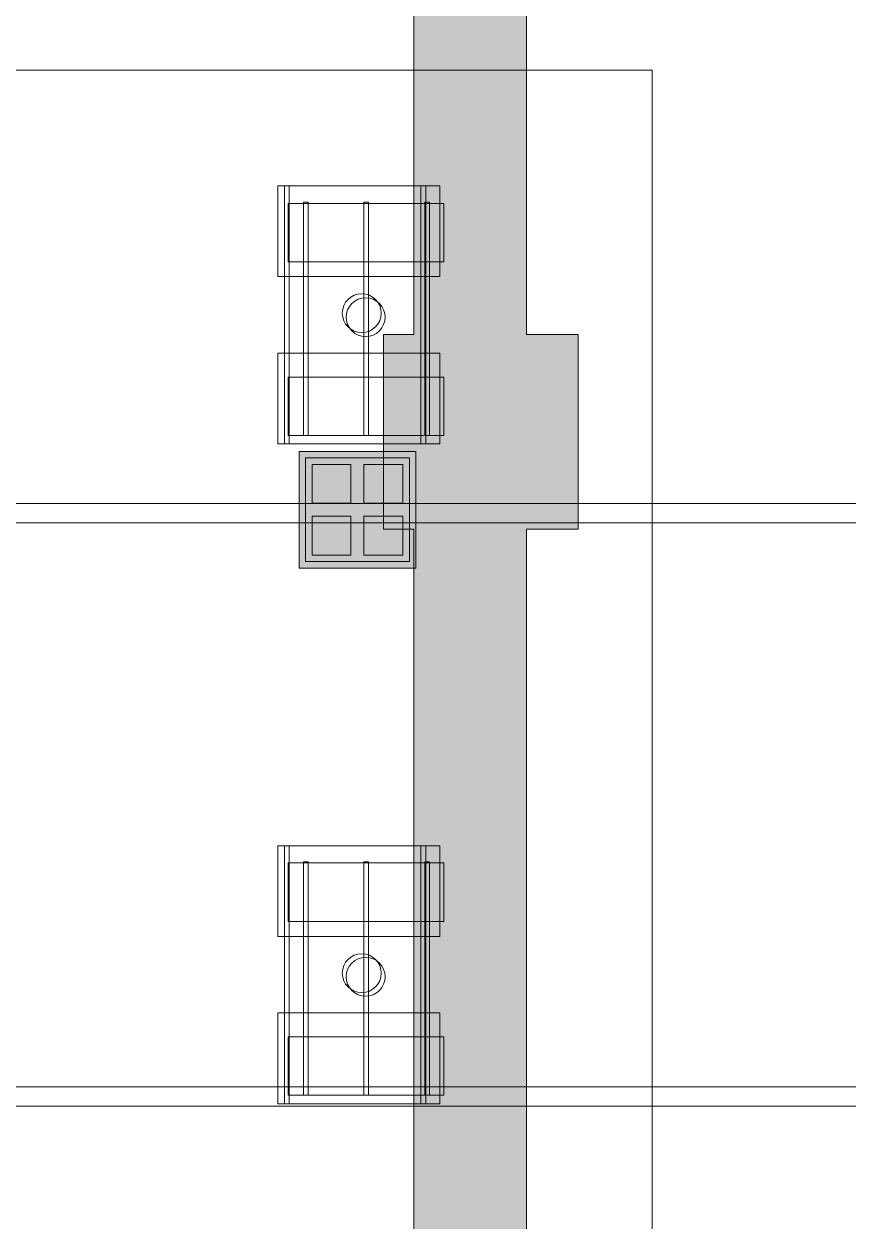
# Model space of a CAD drawing. Header units: inches. Extents: x -10671 to 1761, y -674 to 7170.
# Drawn here: x -2281.1 to -2027, y 518.8 to 888.2 of the extents above; entities that cross this region are included whole.
import ezdxf

# ---------------------------------------------------------------- set-up
doc = ezdxf.new("R2010")
doc.units = ezdxf.units.IN
doc.header["$LTSCALE"] = 19.2
doc.header["$MEASUREMENT"] = 0
for name, color, linetype, lineweight, true_color in [('DWG-bldg-utility box', 3, 'Continuous', 18, 0x00ff00), ('PDF', 6, 'Continuous', 5, 0xff00ff), ('Venue-Ceiling-HVAC', 7, 'Continuous', 5, 0xbbbbbb), ('Venue-Rigging Steel-High', 7, 'Continuous', 5, 0x800000)]:
    doc.layers.add(name, color=color, linetype=linetype, lineweight=lineweight, true_color=true_color)
for name, color, linetype, lineweight in [('Venue-Ceiling-Lights', 7, 'Continuous', 5), ('Venue-Ceiling-Lights Circuits', 7, 'Continuous', 5), ('Venue-Floor Pockets', 7, 'Continuous', 5)]:
    doc.layers.add(name, color=color, linetype=linetype, lineweight=lineweight)

# ---------------------------------------------------------------- blocks, each defined once
blk = doc.blocks.new('FLOORBOX')
at = {"layer": 'Venue-Floor Pockets', "linetype": 'Continuous', "lineweight": 0, "true_color": 0xaaaaaa}
blk.add_hatch(color=253, dxfattribs=at).paths.add_polyline_path([(-18, 18), (18, 18), (18, -18), (-18, -18)])
at = {"layer": 'Venue-Floor Pockets', "linetype": 'Continuous', "lineweight": 0, "true_color": 0xbbbbbb}
blk.add_hatch(color=9, dxfattribs=at).paths.add_polyline_path([(-16, 16), (16, 16), (16, -16), (-16, -16)])
at = {"layer": 'Venue-Floor Pockets', "linetype": 'Continuous', "lineweight": 0, "true_color": 0xdddddd}
for points in [[(-14, 14), (-2, 14), (-2, 2), (-14, 2)], [(2, 14), (14, 14), (14, 2), (2, 2)], [(-14, -2), (-2, -2), (-2, -14), (-14, -14)], [(2, -2), (14, -2), (14, -14), (2, -14)]]:
    blk.add_hatch(color=254, dxfattribs=at).paths.add_polyline_path(points)
at = {"layer": 'Venue-Floor Pockets', "color": 7, "linetype": 'Continuous', "lineweight": 5, "flags": 128}
for points in [[(-18, 18), (18, 18), (18, -18), (-18, -18)], [(-16, 16), (16, 16), (16, -16), (-16, -16)], [(-14, 14), (-2, 14), (-2, 2), (-14, 2)], [(2, 14), (14, 14), (14, 2), (2, 2)], [(-14, -2), (-2, -2), (-2, -14), (-14, -14)], [(2, -2), (14, -2), (14, -14), (2, -14)]]:
    blk.add_lwpolyline(points, close=True, dxfattribs=at)
blk = doc.blocks.new('Group-2000-1')
at = {"layer": 'PDF'}
for points, invisible_edges in [([(-2181.75, 797.7, 398), (-2180.74, 801.03, 398), (-2179.08, 802.69, 398), (-2181.75, 797.7, 398)], 15), ([(-2176.92, 791.82, 398), (-2181.75, 797.7, 398), (-2179.08, 802.69, 398), (-2176.92, 791.82, 398)], 15), ([(-2179.08, 802.69, 388), (-2180.74, 801.03, 388), (-2181.75, 797.7, 388), (-2179.08, 802.69, 388)], 15), ([(-2179.08, 802.69, 388), (-2181.75, 797.7, 388), (-2176.92, 791.82, 388), (-2179.08, 802.69, 388)], 15), ([(-2180.74, 801.03, 398), (-2179.99, 801.94, 398), (-2179.08, 802.69, 398), (-2180.74, 801.03, 398)], 12), ([(-2179.08, 802.69, 388), (-2179.99, 801.94, 388), (-2180.74, 801.03, 388), (-2179.08, 802.69, 388)], 12), ([(-2179.08, 802.69, 398), (-2178.04, 803.24, 398), (-2176.92, 803.59, 398), (-2179.08, 802.69, 398)], 12), ([(-2179.08, 802.69, 398), (-2176.92, 803.59, 398), (-2174.58, 803.59, 398), (-2179.08, 802.69, 398)], 15), ([(-2179.08, 802.69, 398), (-2174.58, 803.59, 398), (-2171.5, 801.94, 398), (-2179.08, 802.69, 398)], 15), ([(-2176.92, 803.59, 388), (-2178.04, 803.24, 388), (-2179.08, 802.69, 388), (-2176.92, 803.59, 388)], 12), ([(-2174.58, 803.59, 388), (-2176.92, 803.59, 388), (-2179.08, 802.69, 388), (-2174.58, 803.59, 388)], 15), ([(-2171.5, 801.94, 388), (-2174.58, 803.59, 388), (-2179.08, 802.69, 388), (-2171.5, 801.94, 388)], 15), ([(-2179.08, 802.69, 398), (-2171.5, 801.94, 398), (-2169.86, 796.53, 398), (-2179.08, 802.69, 398)], 15), ([(-2179.08, 802.69, 398), (-2169.86, 796.53, 398), (-2176.92, 791.82, 398), (-2179.08, 802.69, 398)], 15), ([(-2179.08, 802.69, 388), (-2176.92, 791.82, 388), (-2169.86, 796.53, 388), (-2179.08, 802.69, 388)], 15), ([(-2169.86, 796.53, 388), (-2171.5, 801.94, 388), (-2179.08, 802.69, 388), (-2169.86, 796.53, 388)], 15), ([(-2176.92, 803.59, 398), (-2175.75, 803.7, 398), (-2174.58, 803.59, 398), (-2176.92, 803.59, 398)], 12), ([(-2174.58, 803.59, 388), (-2175.75, 803.7, 388), (-2176.92, 803.59, 388), (-2174.58, 803.59, 388)], 12), ([(-2174.58, 803.59, 398), (-2173.45, 803.24, 398), (-2171.5, 801.94, 398), (-2174.58, 803.59, 398)], 14), ([(-2171.5, 801.94, 388), (-2173.45, 803.24, 388), (-2174.58, 803.59, 388), (-2171.5, 801.94, 388)], 13), ([(-2173.45, 803.24, 398), (-2172.41, 802.69, 398), (-2171.5, 801.94, 398), (-2173.45, 803.24, 398)], 12), ([(-2171.5, 801.94, 388), (-2172.41, 802.69, 388), (-2173.45, 803.24, 388), (-2171.5, 801.94, 388)], 12), ([(-2171.5, 801.94, 398), (-2170.76, 801.03, 398), (-2169.86, 798.87, 398), (-2171.5, 801.94, 398)], 14), ([(-2171.5, 801.94, 398), (-2169.86, 798.87, 398), (-2169.86, 796.53, 398), (-2171.5, 801.94, 398)], 15), ([(-2169.86, 798.87, 388), (-2170.76, 801.03, 388), (-2171.5, 801.94, 388), (-2169.86, 798.87, 388)], 13), ([(-2169.86, 796.53, 388), (-2169.86, 798.87, 388), (-2171.5, 801.94, 388), (-2169.86, 796.53, 388)], 15), ([(-2181.75, 797.7, 398), (-2181.63, 798.87, 398), (-2180.74, 801.03, 398), (-2181.75, 797.7, 398)], 14), ([(-2180.74, 801.03, 388), (-2181.63, 798.87, 388), (-2181.75, 797.7, 388), (-2180.74, 801.03, 388)], 13), ([(-2181.63, 798.87, 398), (-2181.29, 800, 398), (-2180.74, 801.03, 398), (-2181.63, 798.87, 398)], 12), ([(-2180.74, 801.03, 388), (-2181.29, 800, 388), (-2181.63, 798.87, 388), (-2180.74, 801.03, 388)], 12), ([(-2170.76, 801.03, 398), (-2170.2, 800, 398), (-2169.86, 798.87, 398), (-2170.76, 801.03, 398)], 12), ([(-2169.86, 798.87, 388), (-2170.2, 800, 388), (-2170.76, 801.03, 388), (-2169.86, 798.87, 388)], 12), ([(-2169.86, 798.87, 398), (-2169.75, 797.7, 398), (-2169.86, 796.53, 398), (-2169.86, 798.87, 398)], 12), ([(-2169.86, 796.53, 388), (-2169.75, 797.7, 388), (-2169.86, 798.87, 388), (-2169.86, 796.53, 388)], 12), ([(-2181.29, 795.4, 398), (-2181.63, 796.53, 398), (-2181.75, 797.7, 398), (-2181.29, 795.4, 398)], 12), ([(-2180.74, 794.37, 398), (-2181.29, 795.4, 398), (-2181.75, 797.7, 398), (-2180.74, 794.37, 398)], 14), ([(-2176.92, 791.82, 398), (-2180.74, 794.37, 398), (-2181.75, 797.7, 398), (-2176.92, 791.82, 398)], 15), ([(-2181.75, 797.7, 388), (-2181.63, 796.53, 388), (-2181.29, 795.4, 388), (-2181.75, 797.7, 388)], 12), ([(-2181.75, 797.7, 388), (-2181.29, 795.4, 388), (-2180.74, 794.37, 388), (-2181.75, 797.7, 388)], 13), ([(-2181.75, 797.7, 388), (-2180.74, 794.37, 388), (-2176.92, 791.82, 388), (-2181.75, 797.7, 388)], 15), ([(-2179.08, 792.71, 398), (-2179.99, 793.46, 398), (-2180.74, 794.37, 398), (-2179.08, 792.71, 398)], 12), ([(-2176.92, 791.82, 398), (-2179.08, 792.71, 398), (-2180.74, 794.37, 398), (-2176.92, 791.82, 398)], 15), ([(-2180.74, 794.37, 388), (-2179.99, 793.46, 388), (-2179.08, 792.71, 388), (-2180.74, 794.37, 388)], 12), ([(-2180.74, 794.37, 388), (-2179.08, 792.71, 388), (-2176.92, 791.82, 388), (-2180.74, 794.37, 388)], 15), ([(-2169.86, 796.53, 398), (-2171.5, 793.46, 398), (-2176.92, 791.82, 398), (-2169.86, 796.53, 398)], 15), ([(-2176.92, 791.82, 388), (-2171.5, 793.46, 388), (-2169.86, 796.53, 388), (-2176.92, 791.82, 388)], 15), ([(-2169.86, 796.53, 398), (-2170.76, 794.37, 398), (-2171.5, 793.46, 398), (-2169.86, 796.53, 398)], 13), ([(-2171.5, 793.46, 388), (-2170.76, 794.37, 388), (-2169.86, 796.53, 388), (-2171.5, 793.46, 388)], 14), ([(-2169.86, 796.53, 398), (-2170.2, 795.4, 398), (-2170.76, 794.37, 398), (-2169.86, 796.53, 398)], 12), ([(-2170.76, 794.37, 388), (-2170.2, 795.4, 388), (-2169.86, 796.53, 388), (-2170.76, 794.37, 388)], 12), ([(-2176.92, 791.82, 398), (-2178.04, 792.16, 398), (-2179.08, 792.71, 398), (-2176.92, 791.82, 398)], 12), ([(-2179.08, 792.71, 388), (-2178.04, 792.16, 388), (-2176.92, 791.82, 388), (-2179.08, 792.71, 388)], 12), ([(-2171.5, 793.46, 398), (-2174.58, 791.82, 398), (-2176.92, 791.82, 398), (-2171.5, 793.46, 398)], 15), ([(-2176.92, 791.82, 388), (-2174.58, 791.82, 388), (-2171.5, 793.46, 388), (-2176.92, 791.82, 388)], 15), ([(-2174.58, 791.82, 398), (-2175.75, 791.7, 398), (-2176.92, 791.82, 398), (-2174.58, 791.82, 398)], 12), ([(-2176.92, 791.82, 388), (-2175.75, 791.7, 388), (-2174.58, 791.82, 388), (-2176.92, 791.82, 388)], 12), ([(-2171.5, 793.46, 398), (-2173.45, 792.16, 398), (-2174.58, 791.82, 398), (-2171.5, 793.46, 398)], 13), ([(-2174.58, 791.82, 388), (-2173.45, 792.16, 388), (-2171.5, 793.46, 388), (-2174.58, 791.82, 388)], 14), ([(-2171.5, 793.46, 398), (-2172.41, 792.71, 398), (-2173.45, 792.16, 398), (-2171.5, 793.46, 398)], 12), ([(-2173.45, 792.16, 388), (-2172.41, 792.71, 388), (-2171.5, 793.46, 388), (-2173.45, 792.16, 388)], 12)]:
    blk.add_3dface(points, dxfattribs=dict(at, invisible_edges=invisible_edges))
for points in [[(-2180.74, 801.03, 388), (-2180.74, 801.03, 398), (-2179.99, 801.94, 398), (-2179.99, 801.94, 388)], [(-2179.99, 801.94, 388), (-2179.99, 801.94, 398), (-2179.08, 802.69, 398), (-2179.08, 802.69, 388)], [(-2179.08, 802.69, 388), (-2179.08, 802.69, 398), (-2178.04, 803.24, 398), (-2178.04, 803.24, 388)], [(-2178.04, 803.24, 388), (-2178.04, 803.24, 398), (-2176.92, 803.59, 398), (-2176.92, 803.59, 388)], [(-2176.92, 803.59, 388), (-2176.92, 803.59, 398), (-2175.75, 803.7, 398), (-2175.75, 803.7, 388)], [(-2175.75, 803.7, 388), (-2175.75, 803.7, 398), (-2174.58, 803.59, 398), (-2174.58, 803.59, 388)], [(-2174.58, 803.59, 388), (-2174.58, 803.59, 398), (-2173.45, 803.24, 398), (-2173.45, 803.24, 388)], [(-2173.45, 803.24, 388), (-2173.45, 803.24, 398), (-2172.41, 802.69, 398), (-2172.41, 802.69, 388)], [(-2172.41, 802.69, 388), (-2172.41, 802.69, 398), (-2171.5, 801.94, 398), (-2171.5, 801.94, 388)], [(-2171.5, 801.94, 388), (-2171.5, 801.94, 398), (-2170.76, 801.03, 398), (-2170.76, 801.03, 388)], [(-2181.75, 797.7, 388), (-2181.75, 797.7, 398), (-2181.63, 798.87, 398), (-2181.63, 798.87, 388)], [(-2181.63, 798.87, 388), (-2181.63, 798.87, 398), (-2181.29, 800, 398), (-2181.29, 800, 388)], [(-2181.29, 800, 388), (-2181.29, 800, 398), (-2180.74, 801.03, 398), (-2180.74, 801.03, 388)], [(-2170.76, 801.03, 388), (-2170.76, 801.03, 398), (-2170.2, 800, 398), (-2170.2, 800, 388)], [(-2170.2, 800, 388), (-2170.2, 800, 398), (-2169.86, 798.87, 398), (-2169.86, 798.87, 388)], [(-2169.86, 798.87, 388), (-2169.86, 798.87, 398), (-2169.75, 797.7, 398), (-2169.75, 797.7, 388)], [(-2181.63, 796.53, 388), (-2181.63, 796.53, 398), (-2181.75, 797.7, 398), (-2181.75, 797.7, 388)], [(-2181.29, 795.4, 388), (-2181.29, 795.4, 398), (-2181.63, 796.53, 398), (-2181.63, 796.53, 388)], [(-2180.74, 794.37, 388), (-2180.74, 794.37, 398), (-2181.29, 795.4, 398), (-2181.29, 795.4, 388)], [(-2179.99, 793.46, 388), (-2179.99, 793.46, 398), (-2180.74, 794.37, 398), (-2180.74, 794.37, 388)], [(-2170.76, 794.37, 388), (-2170.76, 794.37, 398), (-2171.5, 793.46, 398), (-2171.5, 793.46, 388)], [(-2170.2, 795.4, 388), (-2170.2, 795.4, 398), (-2170.76, 794.37, 398), (-2170.76, 794.37, 388)], [(-2169.86, 796.53, 388), (-2169.86, 796.53, 398), (-2170.2, 795.4, 398), (-2170.2, 795.4, 388)], [(-2169.75, 797.7, 388), (-2169.75, 797.7, 398), (-2169.86, 796.53, 398), (-2169.86, 796.53, 388)], [(-2179.08, 792.71, 388), (-2179.08, 792.71, 398), (-2179.99, 793.46, 398), (-2179.99, 793.46, 388)], [(-2178.04, 792.16, 388), (-2178.04, 792.16, 398), (-2179.08, 792.71, 398), (-2179.08, 792.71, 388)], [(-2176.92, 791.82, 388), (-2176.92, 791.82, 398), (-2178.04, 792.16, 398), (-2178.04, 792.16, 388)], [(-2175.75, 791.7, 388), (-2175.75, 791.7, 398), (-2176.92, 791.82, 398), (-2176.92, 791.82, 388)], [(-2174.58, 791.82, 388), (-2174.58, 791.82, 398), (-2175.75, 791.7, 398), (-2175.75, 791.7, 388)], [(-2173.45, 792.16, 388), (-2173.45, 792.16, 398), (-2174.58, 791.82, 398), (-2174.58, 791.82, 388)], [(-2172.41, 792.71, 388), (-2172.41, 792.71, 398), (-2173.45, 792.16, 398), (-2173.45, 792.16, 388)], [(-2171.5, 793.46, 388), (-2171.5, 793.46, 398), (-2172.41, 792.71, 398), (-2172.41, 792.71, 388)]]:
    blk.add_3dface(points, dxfattribs=at)
blk = doc.blocks.new('Group-2001-1')
at = {"layer": 'PDF'}
for points in [[(-2199.62, 832.8, 393.91), (-2199.62, 832.8, 397.91), (-2151.62, 832.8, 397.91), (-2151.62, 832.8, 393.91)], [(-2199.62, 814.8, 393.91), (-2199.62, 814.8, 397.91), (-2199.62, 832.8, 397.91), (-2199.62, 832.8, 393.91)], [(-2151.62, 832.8, 397.91), (-2199.62, 832.8, 397.91), (-2199.62, 814.8, 397.91), (-2151.62, 814.8, 397.91)], [(-2151.62, 814.8, 393.91), (-2199.62, 814.8, 393.91), (-2199.62, 832.8, 393.91), (-2151.62, 832.8, 393.91)], [(-2151.62, 832.8, 393.91), (-2151.62, 832.8, 397.91), (-2151.62, 814.8, 397.91), (-2151.62, 814.8, 393.91)], [(-2151.62, 814.8, 393.91), (-2151.62, 814.8, 397.91), (-2199.62, 814.8, 397.91), (-2199.62, 814.8, 393.91)]]:
    blk.add_3dface(points, dxfattribs=at)
blk = doc.blocks.new('Group-2002-1')
at = {"layer": 'PDF'}
for points in [[(-2157.52, 833.2, 397.97), (-2157.52, 833.2, 398.97), (-2156.02, 833.2, 398.97), (-2156.02, 833.2, 397.97)], [(-2157.52, 761.2, 397.97), (-2157.52, 761.2, 398.97), (-2157.52, 833.2, 398.97), (-2157.52, 833.2, 397.97)], [(-2156.02, 833.2, 398.97), (-2157.52, 833.2, 398.97), (-2157.52, 761.2, 398.97), (-2156.02, 761.2, 398.97)], [(-2156.02, 761.2, 397.97), (-2157.52, 761.2, 397.97), (-2157.52, 833.2, 397.97), (-2156.02, 833.2, 397.97)], [(-2156.02, 833.2, 397.97), (-2156.02, 833.2, 398.97), (-2156.02, 761.2, 398.97), (-2156.02, 761.2, 397.97)], [(-2156.02, 761.2, 397.97), (-2156.02, 761.2, 398.97), (-2157.52, 761.2, 398.97), (-2157.52, 761.2, 397.97)]]:
    blk.add_3dface(points, dxfattribs=at)
blk = doc.blocks.new('Group-2003-1')
at = {"layer": 'PDF'}
for points in [[(-2176.34, 833.2, 397.97), (-2176.34, 833.2, 398.97), (-2174.84, 833.2, 398.97), (-2174.84, 833.2, 397.97)], [(-2176.34, 761.2, 397.97), (-2176.34, 761.2, 398.97), (-2176.34, 833.2, 398.97), (-2176.34, 833.2, 397.97)], [(-2174.84, 833.2, 398.97), (-2176.34, 833.2, 398.97), (-2176.34, 761.2, 398.97), (-2174.84, 761.2, 398.97)], [(-2174.84, 761.2, 397.97), (-2176.34, 761.2, 397.97), (-2176.34, 833.2, 397.97), (-2174.84, 833.2, 397.97)], [(-2174.84, 833.2, 397.97), (-2174.84, 833.2, 398.97), (-2174.84, 761.2, 398.97), (-2174.84, 761.2, 397.97)], [(-2174.84, 761.2, 397.97), (-2174.84, 761.2, 398.97), (-2176.34, 761.2, 398.97), (-2176.34, 761.2, 397.97)]]:
    blk.add_3dface(points, dxfattribs=at)
blk = doc.blocks.new('Group-2004-1')
at = {"layer": 'PDF'}
for points in [[(-2194.93, 833.2, 397.97), (-2194.93, 833.2, 398.97), (-2193.43, 833.2, 398.97), (-2193.43, 833.2, 397.97)], [(-2194.93, 761.2, 397.97), (-2194.93, 761.2, 398.97), (-2194.93, 833.2, 398.97), (-2194.93, 833.2, 397.97)], [(-2193.43, 833.2, 398.97), (-2194.93, 833.2, 398.97), (-2194.93, 761.2, 398.97), (-2193.43, 761.2, 398.97)], [(-2193.43, 761.2, 397.97), (-2194.93, 761.2, 397.97), (-2194.93, 833.2, 397.97), (-2193.43, 833.2, 397.97)], [(-2193.43, 833.2, 397.97), (-2193.43, 833.2, 398.97), (-2193.43, 761.2, 398.97), (-2193.43, 761.2, 397.97)], [(-2193.43, 761.2, 397.97), (-2193.43, 761.2, 398.97), (-2194.93, 761.2, 398.97), (-2194.93, 761.2, 397.97)]]:
    blk.add_3dface(points, dxfattribs=at)
blk = doc.blocks.new('Group-2005-1')
at = {"layer": 'PDF'}
for points in [[(-2199.62, 779.17, 393.91), (-2199.62, 779.17, 397.91), (-2151.62, 779.17, 397.91), (-2151.62, 779.17, 393.91)], [(-2199.62, 761.17, 393.91), (-2199.62, 761.17, 397.91), (-2199.62, 779.17, 397.91), (-2199.62, 779.17, 393.91)], [(-2151.62, 779.17, 397.91), (-2199.62, 779.17, 397.91), (-2199.62, 761.17, 397.91), (-2151.62, 761.17, 397.91)], [(-2151.62, 761.17, 393.91), (-2199.62, 761.17, 393.91), (-2199.62, 779.17, 393.91), (-2151.62, 779.17, 393.91)], [(-2151.62, 779.17, 393.91), (-2151.62, 779.17, 397.91), (-2151.62, 761.17, 397.91), (-2151.62, 761.17, 393.91)], [(-2151.62, 761.17, 393.91), (-2151.62, 761.17, 397.91), (-2199.62, 761.17, 397.91), (-2199.62, 761.17, 393.91)]]:
    blk.add_3dface(points, dxfattribs=at)
blk = doc.blocks.new('Group-2006-1')
at = {"layer": 'PDF'}
for name in ['Group-2001-1', 'Group-2004-1', 'Group-2003-1', 'Group-2002-1', 'Group-2000-1', 'Group-2005-1']:
    blk.add_blockref(name, (0, 0), dxfattribs=at)
blk = doc.blocks.new('Group-2007-1')
at = {"layer": 'PDF'}
for points, invisible_edges in [([(-2174.58, 600.09, 388), (-2179.08, 599.19, 388), (-2181.29, 596.5, 388), (-2174.58, 600.09, 388)], 15), ([(-2180.74, 590.87, 388), (-2174.58, 600.09, 388), (-2181.29, 596.5, 388), (-2180.74, 590.87, 388)], 15), ([(-2181.29, 596.5, 398), (-2180.74, 597.54, 398), (-2179.08, 599.19, 398), (-2181.29, 596.5, 398)], 14), ([(-2180.74, 590.87, 398), (-2181.29, 596.5, 398), (-2179.08, 599.19, 398), (-2180.74, 590.87, 398)], 15), ([(-2179.08, 599.19, 388), (-2180.74, 597.54, 388), (-2181.29, 596.5, 388), (-2179.08, 599.19, 388)], 13), ([(-2180.74, 590.87, 388), (-2171.5, 589.96, 388), (-2174.58, 600.09, 388), (-2180.74, 590.87, 388)], 15), ([(-2180.74, 597.54, 398), (-2179.99, 598.45, 398), (-2179.08, 599.19, 398), (-2180.74, 597.54, 398)], 12), ([(-2179.08, 599.19, 398), (-2169.86, 593.03, 398), (-2180.74, 590.87, 398), (-2179.08, 599.19, 398)], 15), ([(-2179.08, 599.19, 388), (-2179.99, 598.45, 388), (-2180.74, 597.54, 388), (-2179.08, 599.19, 388)], 12), ([(-2179.08, 599.19, 398), (-2178.04, 599.75, 398), (-2176.92, 600.09, 398), (-2179.08, 599.19, 398)], 12), ([(-2179.08, 599.19, 398), (-2176.92, 600.09, 398), (-2174.58, 600.09, 398), (-2179.08, 599.19, 398)], 15), ([(-2179.08, 599.19, 398), (-2174.58, 600.09, 398), (-2171.5, 598.45, 398), (-2179.08, 599.19, 398)], 15), ([(-2176.92, 600.09, 388), (-2178.04, 599.75, 388), (-2179.08, 599.19, 388), (-2176.92, 600.09, 388)], 12), ([(-2174.58, 600.09, 388), (-2176.92, 600.09, 388), (-2179.08, 599.19, 388), (-2174.58, 600.09, 388)], 15), ([(-2179.08, 599.19, 398), (-2171.5, 598.45, 398), (-2169.86, 593.03, 398), (-2179.08, 599.19, 398)], 15), ([(-2176.92, 600.09, 398), (-2175.75, 600.2, 398), (-2174.58, 600.09, 398), (-2176.92, 600.09, 398)], 12), ([(-2174.58, 600.09, 388), (-2175.75, 600.2, 388), (-2176.92, 600.09, 388), (-2174.58, 600.09, 388)], 12), ([(-2174.58, 600.09, 398), (-2173.45, 599.75, 398), (-2171.5, 598.45, 398), (-2174.58, 600.09, 398)], 14), ([(-2171.5, 598.45, 388), (-2173.45, 599.75, 388), (-2174.58, 600.09, 388), (-2171.5, 598.45, 388)], 13), ([(-2169.86, 595.38, 388), (-2171.5, 598.45, 388), (-2174.58, 600.09, 388), (-2169.86, 595.38, 388)], 15), ([(-2171.5, 589.96, 388), (-2169.86, 595.38, 388), (-2174.58, 600.09, 388), (-2171.5, 589.96, 388)], 15), ([(-2173.45, 599.75, 398), (-2172.41, 599.19, 398), (-2171.5, 598.45, 398), (-2173.45, 599.75, 398)], 12), ([(-2171.5, 598.45, 388), (-2172.41, 599.19, 388), (-2173.45, 599.75, 388), (-2171.5, 598.45, 388)], 12), ([(-2171.5, 598.45, 398), (-2170.76, 597.54, 398), (-2169.86, 595.38, 398), (-2171.5, 598.45, 398)], 14), ([(-2171.5, 598.45, 398), (-2169.86, 595.38, 398), (-2169.86, 593.03, 398), (-2171.5, 598.45, 398)], 15), ([(-2169.86, 595.38, 388), (-2170.76, 597.54, 388), (-2171.5, 598.45, 388), (-2169.86, 595.38, 388)], 13), ([(-2181.75, 594.2, 398), (-2181.63, 595.38, 398), (-2181.29, 596.5, 398), (-2181.75, 594.2, 398)], 12), ([(-2180.74, 590.87, 398), (-2181.75, 594.2, 398), (-2181.29, 596.5, 398), (-2180.74, 590.87, 398)], 15), ([(-2181.29, 596.5, 388), (-2181.63, 595.38, 388), (-2181.75, 594.2, 388), (-2181.29, 596.5, 388)], 12), ([(-2181.29, 596.5, 388), (-2181.75, 594.2, 388), (-2180.74, 590.87, 388), (-2181.29, 596.5, 388)], 15), ([(-2171.5, 589.96, 388), (-2169.86, 593.03, 388), (-2169.86, 595.38, 388), (-2171.5, 589.96, 388)], 15), ([(-2170.76, 597.54, 398), (-2170.2, 596.5, 398), (-2169.86, 595.38, 398), (-2170.76, 597.54, 398)], 12), ([(-2169.86, 595.38, 388), (-2170.2, 596.5, 388), (-2170.76, 597.54, 388), (-2169.86, 595.38, 388)], 12), ([(-2169.86, 595.38, 398), (-2169.75, 594.2, 398), (-2169.86, 593.03, 398), (-2169.86, 595.38, 398)], 12), ([(-2169.86, 593.03, 388), (-2169.75, 594.2, 388), (-2169.86, 595.38, 388), (-2169.86, 593.03, 388)], 12), ([(-2181.29, 591.91, 398), (-2181.63, 593.03, 398), (-2181.75, 594.2, 398), (-2181.29, 591.91, 398)], 12), ([(-2180.74, 590.87, 398), (-2181.29, 591.91, 398), (-2181.75, 594.2, 398), (-2180.74, 590.87, 398)], 14), ([(-2181.75, 594.2, 388), (-2181.63, 593.03, 388), (-2181.29, 591.91, 388), (-2181.75, 594.2, 388)], 12), ([(-2181.75, 594.2, 388), (-2181.29, 591.91, 388), (-2180.74, 590.87, 388), (-2181.75, 594.2, 388)], 13), ([(-2169.86, 593.03, 398), (-2176.92, 588.32, 398), (-2180.74, 590.87, 398), (-2169.86, 593.03, 398)], 15), ([(-2169.86, 593.03, 398), (-2171.5, 589.96, 398), (-2176.92, 588.32, 398), (-2169.86, 593.03, 398)], 15), ([(-2169.86, 593.03, 398), (-2170.76, 590.87, 398), (-2171.5, 589.96, 398), (-2169.86, 593.03, 398)], 13), ([(-2171.5, 589.96, 388), (-2170.76, 590.87, 388), (-2169.86, 593.03, 388), (-2171.5, 589.96, 388)], 14), ([(-2169.86, 593.03, 398), (-2170.2, 591.91, 398), (-2170.76, 590.87, 398), (-2169.86, 593.03, 398)], 12), ([(-2170.76, 590.87, 388), (-2170.2, 591.91, 388), (-2169.86, 593.03, 388), (-2170.76, 590.87, 388)], 12), ([(-2179.08, 589.22, 398), (-2179.99, 589.96, 398), (-2180.74, 590.87, 398), (-2179.08, 589.22, 398)], 12), ([(-2176.92, 588.32, 398), (-2179.08, 589.22, 398), (-2180.74, 590.87, 398), (-2176.92, 588.32, 398)], 15), ([(-2180.74, 590.87, 388), (-2179.99, 589.96, 388), (-2179.08, 589.22, 388), (-2180.74, 590.87, 388)], 12), ([(-2180.74, 590.87, 388), (-2179.08, 589.22, 388), (-2176.92, 588.32, 388), (-2180.74, 590.87, 388)], 15), ([(-2180.74, 590.87, 388), (-2176.92, 588.32, 388), (-2171.5, 589.96, 388), (-2180.74, 590.87, 388)], 15), ([(-2176.92, 588.32, 398), (-2178.04, 588.66, 398), (-2179.08, 589.22, 398), (-2176.92, 588.32, 398)], 12), ([(-2179.08, 589.22, 388), (-2178.04, 588.66, 388), (-2176.92, 588.32, 388), (-2179.08, 589.22, 388)], 12), ([(-2171.5, 589.96, 398), (-2174.58, 588.32, 398), (-2176.92, 588.32, 398), (-2171.5, 589.96, 398)], 15), ([(-2176.92, 588.32, 388), (-2174.58, 588.32, 388), (-2171.5, 589.96, 388), (-2176.92, 588.32, 388)], 15), ([(-2174.58, 588.32, 398), (-2175.75, 588.2, 398), (-2176.92, 588.32, 398), (-2174.58, 588.32, 398)], 12), ([(-2176.92, 588.32, 388), (-2175.75, 588.2, 388), (-2174.58, 588.32, 388), (-2176.92, 588.32, 388)], 12), ([(-2171.5, 589.96, 398), (-2173.45, 588.66, 398), (-2174.58, 588.32, 398), (-2171.5, 589.96, 398)], 13), ([(-2174.58, 588.32, 388), (-2173.45, 588.66, 388), (-2171.5, 589.96, 388), (-2174.58, 588.32, 388)], 14), ([(-2171.5, 589.96, 398), (-2172.41, 589.22, 398), (-2173.45, 588.66, 398), (-2171.5, 589.96, 398)], 12), ([(-2173.45, 588.66, 388), (-2172.41, 589.22, 388), (-2171.5, 589.96, 388), (-2173.45, 588.66, 388)], 12)]:
    blk.add_3dface(points, dxfattribs=dict(at, invisible_edges=invisible_edges))
for points in [[(-2180.74, 597.54, 388), (-2180.74, 597.54, 398), (-2179.99, 598.45, 398), (-2179.99, 598.45, 388)], [(-2179.99, 598.45, 388), (-2179.99, 598.45, 398), (-2179.08, 599.19, 398), (-2179.08, 599.19, 388)], [(-2179.08, 599.19, 388), (-2179.08, 599.19, 398), (-2178.04, 599.75, 398), (-2178.04, 599.75, 388)], [(-2178.04, 599.75, 388), (-2178.04, 599.75, 398), (-2176.92, 600.09, 398), (-2176.92, 600.09, 388)], [(-2176.92, 600.09, 388), (-2176.92, 600.09, 398), (-2175.75, 600.2, 398), (-2175.75, 600.2, 388)], [(-2175.75, 600.2, 388), (-2175.75, 600.2, 398), (-2174.58, 600.09, 398), (-2174.58, 600.09, 388)], [(-2174.58, 600.09, 388), (-2174.58, 600.09, 398), (-2173.45, 599.75, 398), (-2173.45, 599.75, 388)], [(-2173.45, 599.75, 388), (-2173.45, 599.75, 398), (-2172.41, 599.19, 398), (-2172.41, 599.19, 388)], [(-2172.41, 599.19, 388), (-2172.41, 599.19, 398), (-2171.5, 598.45, 398), (-2171.5, 598.45, 388)], [(-2171.5, 598.45, 388), (-2171.5, 598.45, 398), (-2170.76, 597.54, 398), (-2170.76, 597.54, 388)], [(-2181.75, 594.2, 388), (-2181.75, 594.2, 398), (-2181.63, 595.38, 398), (-2181.63, 595.38, 388)], [(-2181.63, 595.38, 388), (-2181.63, 595.38, 398), (-2181.29, 596.5, 398), (-2181.29, 596.5, 388)], [(-2181.29, 596.5, 388), (-2181.29, 596.5, 398), (-2180.74, 597.54, 398), (-2180.74, 597.54, 388)], [(-2170.76, 597.54, 388), (-2170.76, 597.54, 398), (-2170.2, 596.5, 398), (-2170.2, 596.5, 388)], [(-2170.2, 596.5, 388), (-2170.2, 596.5, 398), (-2169.86, 595.38, 398), (-2169.86, 595.38, 388)], [(-2169.86, 595.38, 388), (-2169.86, 595.38, 398), (-2169.75, 594.2, 398), (-2169.75, 594.2, 388)], [(-2181.63, 593.03, 388), (-2181.63, 593.03, 398), (-2181.75, 594.2, 398), (-2181.75, 594.2, 388)], [(-2181.29, 591.91, 388), (-2181.29, 591.91, 398), (-2181.63, 593.03, 398), (-2181.63, 593.03, 388)], [(-2180.74, 590.87, 388), (-2180.74, 590.87, 398), (-2181.29, 591.91, 398), (-2181.29, 591.91, 388)], [(-2170.2, 591.91, 388), (-2170.2, 591.91, 398), (-2170.76, 590.87, 398), (-2170.76, 590.87, 388)], [(-2169.86, 593.03, 388), (-2169.86, 593.03, 398), (-2170.2, 591.91, 398), (-2170.2, 591.91, 388)], [(-2169.75, 594.2, 388), (-2169.75, 594.2, 398), (-2169.86, 593.03, 398), (-2169.86, 593.03, 388)], [(-2179.99, 589.96, 388), (-2179.99, 589.96, 398), (-2180.74, 590.87, 398), (-2180.74, 590.87, 388)], [(-2179.08, 589.22, 388), (-2179.08, 589.22, 398), (-2179.99, 589.96, 398), (-2179.99, 589.96, 388)], [(-2178.04, 588.66, 388), (-2178.04, 588.66, 398), (-2179.08, 589.22, 398), (-2179.08, 589.22, 388)], [(-2176.92, 588.32, 388), (-2176.92, 588.32, 398), (-2178.04, 588.66, 398), (-2178.04, 588.66, 388)], [(-2175.75, 588.2, 388), (-2175.75, 588.2, 398), (-2176.92, 588.32, 398), (-2176.92, 588.32, 388)], [(-2174.58, 588.32, 388), (-2174.58, 588.32, 398), (-2175.75, 588.2, 398), (-2175.75, 588.2, 388)], [(-2173.45, 588.66, 388), (-2173.45, 588.66, 398), (-2174.58, 588.32, 398), (-2174.58, 588.32, 388)], [(-2172.41, 589.22, 388), (-2172.41, 589.22, 398), (-2173.45, 588.66, 398), (-2173.45, 588.66, 388)], [(-2171.5, 589.96, 388), (-2171.5, 589.96, 398), (-2172.41, 589.22, 398), (-2172.41, 589.22, 388)], [(-2170.76, 590.87, 388), (-2170.76, 590.87, 398), (-2171.5, 589.96, 398), (-2171.5, 589.96, 388)]]:
    blk.add_3dface(points, dxfattribs=at)
blk = doc.blocks.new('Group-2008-1')
at = {"layer": 'PDF'}
for points in [[(-2199.62, 629.31, 393.91), (-2199.62, 629.31, 397.91), (-2151.62, 629.31, 397.91), (-2151.62, 629.31, 393.91)], [(-2199.62, 611.31, 393.91), (-2199.62, 611.31, 397.91), (-2199.62, 629.31, 397.91), (-2199.62, 629.31, 393.91)], [(-2151.62, 629.31, 397.91), (-2199.62, 629.31, 397.91), (-2199.62, 611.31, 397.91), (-2151.62, 611.31, 397.91)], [(-2151.62, 611.31, 393.91), (-2199.62, 611.31, 393.91), (-2199.62, 629.31, 393.91), (-2151.62, 629.31, 393.91)], [(-2151.62, 629.31, 393.91), (-2151.62, 629.31, 397.91), (-2151.62, 611.31, 397.91), (-2151.62, 611.31, 393.91)], [(-2151.62, 611.31, 393.91), (-2151.62, 611.31, 397.91), (-2199.62, 611.31, 397.91), (-2199.62, 611.31, 393.91)]]:
    blk.add_3dface(points, dxfattribs=at)
blk = doc.blocks.new('Group-2009-1')
at = {"layer": 'PDF'}
for points in [[(-2157.52, 629.7, 397.97), (-2157.52, 629.7, 398.97), (-2156.02, 629.7, 398.97), (-2156.02, 629.7, 397.97)], [(-2157.52, 557.7, 397.97), (-2157.52, 557.7, 398.97), (-2157.52, 629.7, 398.97), (-2157.52, 629.7, 397.97)], [(-2156.02, 629.7, 398.97), (-2157.52, 629.7, 398.97), (-2157.52, 557.7, 398.97), (-2156.02, 557.7, 398.97)], [(-2156.02, 557.7, 397.97), (-2157.52, 557.7, 397.97), (-2157.52, 629.7, 397.97), (-2156.02, 629.7, 397.97)], [(-2156.02, 629.7, 397.97), (-2156.02, 629.7, 398.97), (-2156.02, 557.7, 398.97), (-2156.02, 557.7, 397.97)], [(-2156.02, 557.7, 397.97), (-2156.02, 557.7, 398.97), (-2157.52, 557.7, 398.97), (-2157.52, 557.7, 397.97)]]:
    blk.add_3dface(points, dxfattribs=at)
blk = doc.blocks.new('Group-2010-1')
at = {"layer": 'PDF'}
for points in [[(-2176.34, 629.7, 397.97), (-2176.34, 629.7, 398.97), (-2174.84, 629.7, 398.97), (-2174.84, 629.7, 397.97)], [(-2176.34, 557.7, 397.97), (-2176.34, 557.7, 398.97), (-2176.34, 629.7, 398.97), (-2176.34, 629.7, 397.97)], [(-2174.84, 629.7, 398.97), (-2176.34, 629.7, 398.97), (-2176.34, 557.7, 398.97), (-2174.84, 557.7, 398.97)], [(-2174.84, 557.7, 397.97), (-2176.34, 557.7, 397.97), (-2176.34, 629.7, 397.97), (-2174.84, 629.7, 397.97)], [(-2174.84, 629.7, 397.97), (-2174.84, 629.7, 398.97), (-2174.84, 557.7, 398.97), (-2174.84, 557.7, 397.97)], [(-2174.84, 557.7, 397.97), (-2174.84, 557.7, 398.97), (-2176.34, 557.7, 398.97), (-2176.34, 557.7, 397.97)]]:
    blk.add_3dface(points, dxfattribs=at)
blk = doc.blocks.new('Group-2011-1')
at = {"layer": 'PDF'}
for points in [[(-2194.93, 629.7, 397.97), (-2194.93, 629.7, 398.97), (-2193.43, 629.7, 398.97), (-2193.43, 629.7, 397.97)], [(-2194.93, 557.7, 397.97), (-2194.93, 557.7, 398.97), (-2194.93, 629.7, 398.97), (-2194.93, 629.7, 397.97)], [(-2193.43, 629.7, 398.97), (-2194.93, 629.7, 398.97), (-2194.93, 557.7, 398.97), (-2193.43, 557.7, 398.97)], [(-2193.43, 557.7, 397.97), (-2194.93, 557.7, 397.97), (-2194.93, 629.7, 397.97), (-2193.43, 629.7, 397.97)], [(-2193.43, 629.7, 397.97), (-2193.43, 629.7, 398.97), (-2193.43, 557.7, 398.97), (-2193.43, 557.7, 397.97)], [(-2193.43, 557.7, 397.97), (-2193.43, 557.7, 398.97), (-2194.93, 557.7, 398.97), (-2194.93, 557.7, 397.97)]]:
    blk.add_3dface(points, dxfattribs=at)
blk = doc.blocks.new('Group-2012-1')
at = {"layer": 'PDF'}
for points in [[(-2199.62, 575.68, 393.91), (-2199.62, 575.68, 397.91), (-2151.62, 575.68, 397.91), (-2151.62, 575.68, 393.91)], [(-2199.62, 557.68, 393.91), (-2199.62, 557.68, 397.91), (-2199.62, 575.68, 397.91), (-2199.62, 575.68, 393.91)], [(-2151.62, 575.68, 397.91), (-2199.62, 575.68, 397.91), (-2199.62, 557.68, 397.91), (-2151.62, 557.68, 397.91)], [(-2151.62, 557.68, 393.91), (-2199.62, 557.68, 393.91), (-2199.62, 575.68, 393.91), (-2151.62, 575.68, 393.91)], [(-2151.62, 575.68, 393.91), (-2151.62, 575.68, 397.91), (-2151.62, 557.68, 397.91), (-2151.62, 557.68, 393.91)], [(-2151.62, 557.68, 393.91), (-2151.62, 557.68, 397.91), (-2199.62, 557.68, 397.91), (-2199.62, 557.68, 393.91)]]:
    blk.add_3dface(points, dxfattribs=at)
blk = doc.blocks.new('Group-2013-1')
at = {"layer": 'PDF'}
for name in ['Group-2008-1', 'Group-2011-1', 'Group-2010-1', 'Group-2009-1', 'Group-2007-1', 'Group-2012-1']:
    blk.add_blockref(name, (0, 0), dxfattribs=at)
blk = doc.blocks.new('Group-2791-1')
at = {"layer": 'Venue-Ceiling-Lights', "color": 7, "linetype": 'Continuous', "lineweight": 5, "flags": 128}
for points in [[(-2202.86, 634.63), (-2152.86, 634.63), (-2152.86, 606.63), (-2202.86, 606.63)], [(-2200.81, 634.63), (-2199.31, 634.63), (-2199.31, 555.04), (-2200.81, 555.04)], [(-2158.71, 634.63), (-2157.21, 634.63), (-2157.21, 555.04), (-2158.71, 555.04)], [(-2202.86, 583.04), (-2152.86, 583.04), (-2152.86, 555.04), (-2202.86, 555.04)]]:
    blk.add_lwpolyline(points, close=True, dxfattribs=at)
at = {"layer": 'Venue-Ceiling-Lights', "color": 7, "linetype": 'Continuous', "lineweight": 5}
blk.add_circle((-2176.94, 595.33), 6, dxfattribs=at)
blk = doc.blocks.new('Group-2800-1')
at = {"layer": 'Venue-Ceiling-Lights', "color": 7, "linetype": 'Continuous', "lineweight": 5, "flags": 128}
for points in [[(-2202.86, 838.22), (-2152.86, 838.22), (-2152.86, 810.22), (-2202.86, 810.22)], [(-2200.81, 838.22), (-2199.31, 838.22), (-2199.31, 758.63), (-2200.81, 758.63)], [(-2158.71, 838.22), (-2157.21, 838.22), (-2157.21, 758.63), (-2158.71, 758.63)], [(-2202.86, 786.63), (-2152.86, 786.63), (-2152.86, 758.63), (-2202.86, 758.63)]]:
    blk.add_lwpolyline(points, close=True, dxfattribs=at)
at = {"layer": 'Venue-Ceiling-Lights', "color": 7, "linetype": 'Continuous', "lineweight": 5}
blk.add_circle((-2176.94, 798.93), 6, dxfattribs=at)

msp = doc.modelspace()

# ---------------------------------------------------------------- hatches: boundary and pattern name
at = {"layer": 'Venue-Ceiling-HVAC', "linetype": 'Continuous', "lineweight": 0, "true_color": 0xbbbbbb}
msp.add_hatch(color=9, dxfattribs=at).paths.add_polyline_path([(-1836.11, 2454.48), (-2126.04, 2454.48), (-2126.15, 2455.26), (-2160.93, 2455.26), (-2160.93, 2347.72), (-2170.23, 2347.72), (-2170.23, 2287.72), (-2160.93, 2287.72), (-2160.93, 1797.51), (-2170.23, 1797.52), (-2170.23, 1737.52), (-2160.93, 1737.52), (-2160.93, 1323.14), (-2170.23, 1323.14), (-2170.23, 1263.11), (-2160.93, 1263.11), (-2160.93, 792.32), (-2170.23, 792.32), (-2170.23, 732.32), (-2160.91, 732.32), (-2160.91, 231.08), (-2171.09, 231.08), (-2171.09, 171.08), (-2111.09, 171.08), (-2111.09, 231.08), (-2126.1, 231.08), (-2126.1, 732.32), (-2110.23, 732.32), (-2110.23, 792.32), (-2126.16, 792.32), (-2126.16, 1263.2), (-2110.22, 1263.2), (-2110.23, 1323.11), (-2126.16, 1323.11), (-2126.16, 1737.57), (-2110.16, 1737.57), (-2110.16, 1797.57), (-2126.16, 1797.57), (-2126.16, 2287.72), (-2110.23, 2287.72), (-2110.23, 2347.72), (-2126.16, 2347.72), (-2126.16, 2419.7), (-1836.11, 2419.71)])

# ---------------------------------------------------------------- linework, layer by layer
at = {"layer": 'Venue-Ceiling-HVAC', "flags": 128}
msp.add_lwpolyline([(-2160.93, 1737.52), (-2160.93, 1323.14), (-2170.23, 1323.14), (-2170.23, 1263.11), (-2160.93, 1263.11), (-2160.93, 792.32), (-2170.23, 792.32), (-2170.23, 732.32), (-2160.91, 732.32), (-2160.91, 231.08), (-2171.09, 231.08), (-2171.09, 171.08), (-2111.09, 171.08), (-2111.09, 231.08), (-2126.1, 231.08), (-2126.1, 732.32), (-2110.23, 732.32), (-2110.23, 792.32), (-2126.16, 792.32), (-2126.16, 1263.2), (-2110.22, 1263.2), (-2110.23, 1323.11), (-2126.16, 1323.11), (-2126.16, 1737.57)], dxfattribs=at)
at = {"layer": 'Venue-Ceiling-Lights Circuits', "color": 7, "linetype": 'Continuous', "lineweight": 5, "flags": 128}
msp.add_lwpolyline([(-2457.36, 228.8), (-2457.36, 873.86), (-2087.36, 873.86), (-2087.36, 228.8)], close=True, dxfattribs=at)
at = {"layer": 'Venue-Rigging Steel-High'}
for p, q in [((-14.99, 740.26), (-2522.99, 740.26)), ((-14.99, 734.26), (-2522.99, 734.26)), ((-2534.99, 560.26), (-33.36, 560.26)), ((-2534.99, 554.26), (-33.36, 554.26))]:
    msp.add_line(p, q, dxfattribs=at)

# ---------------------------------------------------------------- block references
at = {"layer": 'DWG-bldg-utility box', "rotation": 90}
msp.add_blockref('FLOORBOX', (-2178.26, 738.29), dxfattribs=at)
at = {"layer": 'PDF'}
for name in ['Group-2006-1', 'Group-2013-1']:
    msp.add_blockref(name, (0, 0), dxfattribs=at)
at = {"layer": 'Venue-Ceiling-Lights', "color": 7}
for name in ['Group-2800-1', 'Group-2791-1']:
    msp.add_blockref(name, (0, 0), dxfattribs=at)

doc.saveas('drawing.dxf')
